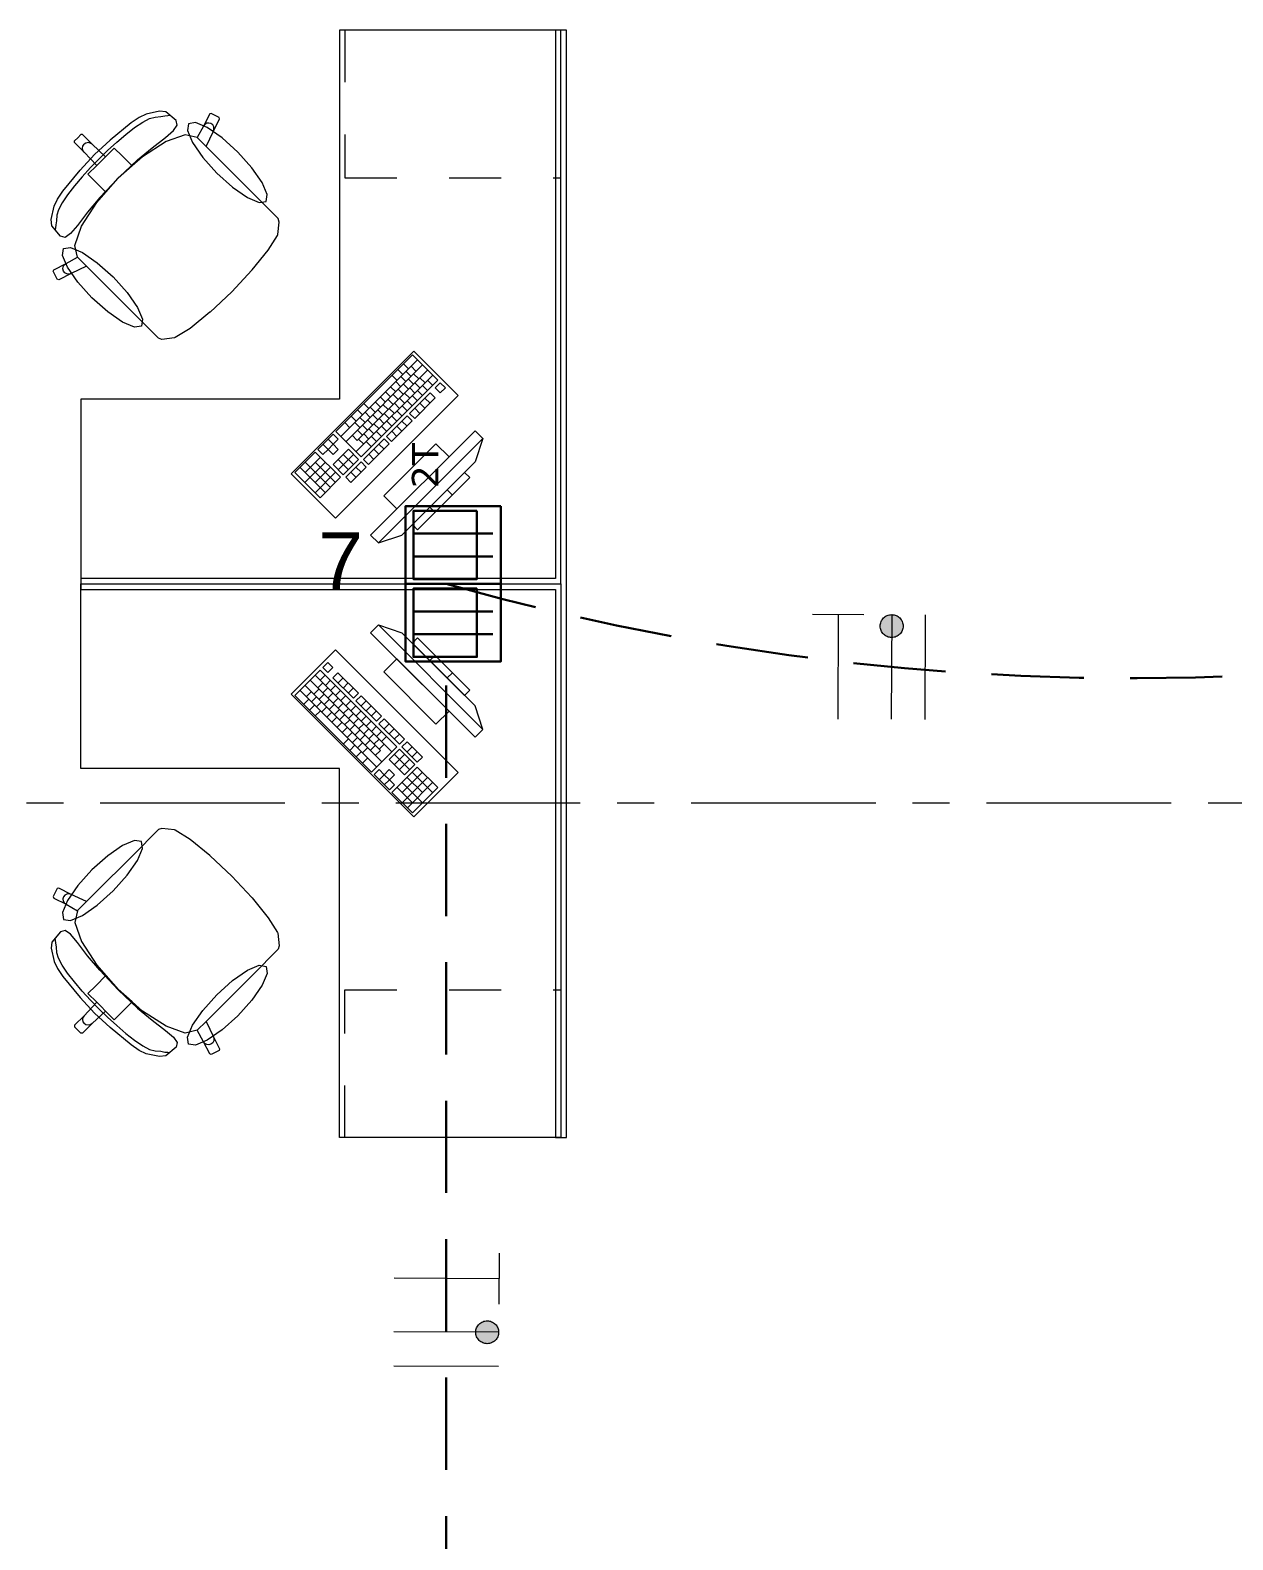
# Model space of a CAD drawing. Header units: inches. Extents: x -19 to 5698, y -728 to 92.
# Drawn here: x 123.377 to 126.634, y 32.411 to 36.5 of the extents above; entities that cross this region are included whole.
import ezdxf

# ---------------------------------------------------------------- set-up
doc = ezdxf.new("R2010")
doc.units = ezdxf.units.IN
doc.header["$MEASUREMENT"] = 0
for name, pattern in [('HIDDEN', [0.375, 0.25, -0.125]), ('Punto & Raya', [0.65, 0.5, -0.075, 0, -0.075]), ('Rayas', [0.282222, 0.141111, -0.141111]), ('RAYITAS', [0.375, 0.25, -0.125])]:
    doc.linetypes.add(name, pattern=pattern)
doc.layers.get('0').update_dxf_attribs({"color": 61})
for name, color, linetype, lineweight in [('00 conduct tomacorr', 120, 'HIDDEN', 30), ('00 IE LUZ EMERGENCIA', 253, 'Continuous', 0), ('T-TECHO-E', 150, 'Continuous', 20), ('TOMACORRIENTE', 22, 'RAYITAS', 9)]:
    doc.layers.add(name, color=color, linetype=linetype, lineweight=lineweight)
doc.layers.add('Interior - Mobiliario', color=7, linetype='Continuous')
doc.layers.add('Marcador - Secciones', color=7, linetype='Continuous')
doc.styles.add('Annotative', font='arial.ttf')

# ---------------------------------------------------------------- blocks, each defined once
blk = doc.blocks.new('CAJA POP UP 6 MODULOS')
at = {"layer": '00 conduct tomacorr', "linetype": 'Continuous'}
for p, q in [((-0.095, -0.165), (-0.095, -0.0151)), ((-0.052, -0.165), (-0.052, -0.0151)), ((0.052, -0.165), (0.052, -0.0151)), ((0.095, -0.165), (0.095, -0.0151)), ((0, -0.165), (0, -0.18))]:
    blk.add_line(p, q, dxfattribs=at)
for points in [[(-0.147, 0), (0.147, 0), (0.147, -0.18), (-0.147, -0.18)], [(0, 0), (0.147, 0), (0.147, -0.18), (0, -0.18)]]:
    blk.add_lwpolyline(points, close=True, dxfattribs=at)
for points in [[(-0.138, -0.045), (-0.009, -0.045), (-0.009, -0.165), (-0.138, -0.165), (-0.138, -0.045)], [(0.009, -0.045), (0.138, -0.045), (0.138, -0.165), (0.009, -0.165), (0.009, -0.045)]]:
    blk.add_lwpolyline(points, dxfattribs=at)
at = {"color": 1, "insert": (-0.1807, -0.168), "char_height": 0.05, "attachment_point": 1, "rotation": 180}
blk.add_mtext_dynamic_manual_height_columns('{\\fVerdana|b0|i0|c0|p34;2T}', width=0.000481, gutter_width=0.1561, heights=[0], dxfattribs=at)
blk = doc.blocks.new('a')
at = {"layer": 'TOMACORRIENTE', "ltscale": 0.05}
h = blk.add_hatch(color=4, dxfattribs=at)
edge = h.paths.add_edge_path()
edge.add_arc((0, 0.0752), 0.0211, 0, 360)
at = {"layer": 'TOMACORRIENTE', "color": 4}
for p, q in [((-0.1455, 0.0963), (-0.0515, 0.0963)), ((-0.0985, 0.0963), (-0.0985, -0.0966)), ((0, 0.0963), (0, -0.0963)), ((0.0623, -0.0963), (0.0623, 0.0963))]:
    blk.add_line(p, q, dxfattribs=at)
blk.add_circle((0, 0.0752), 0.0211, dxfattribs=at)
blk = doc.blocks.new('CABLE 3FACE')
at = {"layer": 'T-TECHO-E', "rotation": 59.94170052614085}
blk.add_blockref('a', (0, 0), dxfattribs=at)

msp = doc.modelspace()

# ---------------------------------------------------------------- linework, layer by layer
at = {"layer": '00 conduct tomacorr'}
msp.add_line((124.5037, 34.725), (124.5036, 31.1448), dxfattribs=at)
msp.add_arc((126.3581, 41.5955), 6.8513, 254.29626, 275.43196, dxfattribs=at)
at = {"layer": 'Interior - Mobiliario', "color": 175, "linetype": 'Rayas', "lineweight": 13}
for p, q in [((124.229, 36.5), (124.229, 36.1)), ((124.229, 36.1), (124.814, 36.1)), ((124.229, 33.5), (124.229, 33.9)), ((124.229, 33.9), (124.814, 33.9))]:
    msp.add_line(p, q, dxfattribs=at)
at = {"layer": 'Interior - Mobiliario', "color": 175, "linetype": 'Continuous', "lineweight": 13}
for p, q in [((124.829, 36.5), (124.799, 36.5)), ((124.799, 36.5), (124.799, 35.015)), ((124.829, 35.015), (124.829, 36.5)), ((123.7271, 36.2803), (123.691, 36.2726)), ((123.7439, 36.2785), (123.7271, 36.2803)), ((123.7718, 36.2553), (123.7439, 36.2785)), ((123.8672, 36.2746), (123.8631, 36.2733)), ((123.8885, 36.2638), (123.8672, 36.2746)), ((123.6501, 36.2487), (123.5934, 36.2019)), ((123.6358, 36.2175), (123.6596, 36.2361)), ((123.6718, 36.2636), (123.6501, 36.2487)), ((123.6596, 36.2361), (123.6814, 36.251)), ((123.691, 36.2726), (123.6718, 36.2636)), ((123.6814, 36.251), (123.7002, 36.2609)), ((123.7002, 36.2609), (123.715, 36.2648)), ((123.715, 36.2648), (123.7304, 36.266)), ((123.7304, 36.266), (123.7411, 36.268)), ((123.7411, 36.268), (123.7492, 36.2688)), ((123.7492, 36.2688), (123.7537, 36.2696)), ((123.7651, 36.228), (123.7752, 36.2424)), ((123.7752, 36.2424), (123.7718, 36.2553)), ((123.8461, 36.2402), (123.8288, 36.2092)), ((123.8631, 36.2733), (123.8461, 36.2402)), ((123.8498, 36.2448), (123.8461, 36.2402)), ((123.8549, 36.2477), (123.8498, 36.2448)), ((123.8607, 36.2484), (123.8549, 36.2477)), ((123.8664, 36.2468), (123.8607, 36.2484)), ((123.871, 36.2432), (123.8664, 36.2468)), ((123.8738, 36.2381), (123.871, 36.2432)), ((123.8729, 36.2267), (123.8898, 36.2598)), ((123.8745, 36.2323), (123.8738, 36.2381)), ((123.8898, 36.2598), (123.8885, 36.2638)), ((123.4968, 36.2), (123.5054, 36.2086)), ((123.4968, 36.1958), (123.4968, 36.2)), ((123.5229, 36.1697), (123.4968, 36.1958)), ((123.5139, 36.2171), (123.5054, 36.2086)), ((123.5182, 36.2171), (123.5139, 36.2171)), ((123.5443, 36.191), (123.5182, 36.2171)), ((123.5279, 36.1942), (123.523, 36.1909)), ((123.5337, 36.1954), (123.5279, 36.1942)), ((123.5394, 36.1943), (123.5337, 36.1954)), ((123.5443, 36.191), (123.5394, 36.1943)), ((123.5934, 36.2019), (123.5512, 36.1628)), ((123.5864, 36.1738), (123.611, 36.1964)), ((123.611, 36.1964), (123.6358, 36.2175)), ((123.7449, 36.1983), (123.6811, 36.1569)), ((123.7067, 36.1815), (123.7429, 36.2094)), ((123.7429, 36.2094), (123.7651, 36.228)), ((123.7969, 36.2166), (123.7449, 36.1983)), ((123.8288, 36.2092), (123.7969, 36.2166)), ((123.829, 36.2091), (123.8288, 36.2092)), ((123.829, 36.2091), (123.8533, 36.1849)), ((123.8533, 36.1849), (123.8729, 36.2267)), ((123.8729, 36.2267), (123.8745, 36.2323)), ((123.5121, 36.1206), (123.5512, 36.1628)), ((123.5186, 36.1803), (123.5197, 36.186)), ((123.5197, 36.1745), (123.5186, 36.1803)), ((123.5197, 36.186), (123.523, 36.1909)), ((123.5229, 36.1697), (123.5197, 36.1745)), ((123.5569, 36.1332), (123.5229, 36.1697)), ((123.5629, 36.151), (123.5401, 36.1276)), ((123.5808, 36.157), (123.5443, 36.191)), ((123.5629, 36.151), (123.5864, 36.1738)), ((123.5808, 36.157), (123.5688, 36.1451)), ((123.6044, 36.1807), (123.5808, 36.157)), ((123.6256, 36.1595), (123.6044, 36.1807)), ((123.6529, 36.1322), (123.6256, 36.1595)), ((123.6811, 36.1569), (123.6529, 36.1322)), ((123.6674, 36.1488), (123.7067, 36.1815)), ((124.0011, 36.037), (123.8533, 36.1849)), ((123.4652, 36.0639), (123.5121, 36.1206)), ((123.5401, 36.1276), (123.5175, 36.1029)), ((123.5333, 36.1095), (123.5569, 36.1332)), ((123.5569, 36.1332), (123.5688, 36.1451)), ((123.6146, 36.0993), (123.6674, 36.1488)), ((123.6529, 36.1322), (123.6151, 36.0988)), ((123.4964, 36.0782), (123.4778, 36.0544)), ((123.5175, 36.1029), (123.4964, 36.0782)), ((123.5544, 36.0884), (123.5333, 36.1095)), ((123.5818, 36.061), (123.5544, 36.0884)), ((123.6146, 36.0993), (123.5652, 36.0465)), ((123.5818, 36.061), (123.6151, 36.0988)), ((123.4414, 36.0229), (123.4503, 36.0422)), ((123.4503, 36.0422), (123.4652, 36.0639)), ((123.463, 36.0325), (123.453, 36.0137)), ((123.4778, 36.0544), (123.463, 36.0325)), ((123.5156, 35.969), (123.557, 36.0328)), ((123.5652, 36.0465), (123.5324, 36.0072)), ((123.557, 36.0328), (123.5818, 36.061)), ((124.0266, 36.0115), (124.0011, 36.037)), ((123.4336, 35.9868), (123.4414, 36.0229)), ((123.4491, 35.9989), (123.4479, 35.9835)), ((123.453, 36.0137), (123.4491, 35.9989)), ((123.5324, 36.0072), (123.5045, 35.9711)), ((124.0486, 35.9896), (124.0266, 36.0115)), ((124.0515, 35.9803), (124.0486, 35.9896)), ((123.4355, 35.97), (123.4336, 35.9868)), ((123.4587, 35.9422), (123.4355, 35.97)), ((123.4451, 35.9647), (123.4443, 35.9602)), ((123.4459, 35.9728), (123.4451, 35.9647)), ((123.4479, 35.9835), (123.4459, 35.9728)), ((123.4859, 35.9488), (123.4716, 35.9388)), ((123.5045, 35.9711), (123.4859, 35.9488)), ((123.4973, 35.9171), (123.5156, 35.969)), ((124.0466, 35.9442), (124.0475, 35.9464)), ((124.0475, 35.9464), (124.0515, 35.9803)), ((123.4716, 35.9388), (123.4587, 35.9422)), ((123.5048, 35.8851), (123.4973, 35.9171)), ((124.0217, 35.9042), (124.0466, 35.9442)), ((123.4406, 35.8508), (123.4738, 35.8678)), ((123.4691, 35.8641), (123.4738, 35.8678)), ((123.4738, 35.8678), (123.5048, 35.8851)), ((123.5048, 35.8849), (123.5048, 35.8851)), ((123.5048, 35.8849), (123.529, 35.8607)), ((123.9781, 35.8505), (124.0217, 35.9042)), ((123.4393, 35.8468), (123.4406, 35.8508)), ((123.4501, 35.8254), (123.4393, 35.8468)), ((123.4542, 35.8241), (123.4501, 35.8254)), ((123.4873, 35.8411), (123.4542, 35.8241)), ((123.4655, 35.8532), (123.4662, 35.859)), ((123.4671, 35.8476), (123.4655, 35.8532)), ((123.4662, 35.859), (123.4691, 35.8641)), ((123.4707, 35.843), (123.4671, 35.8476)), ((123.4758, 35.8401), (123.4707, 35.843)), ((123.4816, 35.8395), (123.4758, 35.8401)), ((123.4873, 35.8411), (123.4816, 35.8395)), ((123.529, 35.8607), (123.4873, 35.8411)), ((123.6769, 35.7128), (123.529, 35.8607)), ((123.9226, 35.7914), (123.9774, 35.8497)), ((123.9774, 35.8497), (123.9781, 35.8505)), ((123.9226, 35.7914), (123.8642, 35.7365)), ((123.7024, 35.6873), (123.6769, 35.7128)), ((123.8634, 35.7358), (123.8097, 35.6923)), ((123.8642, 35.7365), (123.8634, 35.7358)), ((123.7244, 35.6653), (123.7024, 35.6873)), ((123.7336, 35.6625), (123.7244, 35.6653)), ((123.7676, 35.6665), (123.7336, 35.6625)), ((123.7697, 35.6674), (123.7676, 35.6665)), ((123.8097, 35.6923), (123.7697, 35.6674)), ((124.412, 35.6204), (124.2043, 35.4127)), ((124.4806, 35.5519), (124.412, 35.6204)), ((124.4257, 35.6067), (124.218, 35.399)), ((124.4394, 35.593), (124.2317, 35.3853)), ((124.4531, 35.5793), (124.2627, 35.3889)), ((124.3722, 35.5806), (124.3859, 35.5669)), ((124.3878, 35.5962), (124.4015, 35.5825)), ((124.4084, 35.5894), (124.4221, 35.5757)), ((124.4669, 35.5656), (124.2591, 35.3579)), ((124.2729, 35.3441), (124.4806, 35.5519)), ((124.3566, 35.565), (124.3703, 35.5513)), ((124.3669, 35.5479), (124.3806, 35.5341)), ((124.3807, 35.5617), (124.3944, 35.548)), ((124.3875, 35.5411), (124.4012, 35.5274)), ((124.3946, 35.5756), (124.4083, 35.5618)), ((124.4014, 35.5549), (124.4151, 35.5412)), ((124.4152, 35.5688), (124.4289, 35.5551)), ((124.4185, 35.5447), (124.4322, 35.531)), ((124.4324, 35.5585), (124.4461, 35.5448)), ((124.4392, 35.5379), (124.4529, 35.5242)), ((124.453, 35.5517), (124.4667, 35.538)), ((124.4874, 35.545), (124.4736, 35.5312)), ((124.5011, 35.5313), (124.4874, 35.545)), ((124.3253, 35.5063), (124.339, 35.4926)), ((124.3392, 35.5202), (124.3529, 35.5064)), ((124.346, 35.4995), (124.3597, 35.4858)), ((124.353, 35.534), (124.3667, 35.5203)), ((124.3598, 35.5134), (124.3735, 35.4997)), ((124.3737, 35.5272), (124.3874, 35.5135)), ((124.377, 35.5031), (124.3907, 35.4894)), ((124.3908, 35.517), (124.4045, 35.5033)), ((124.4597, 35.5173), (124.4043, 35.4619)), ((124.4047, 35.5308), (124.4184, 35.5171)), ((124.4115, 35.5102), (124.4252, 35.4965)), ((124.4181, 35.4482), (124.4734, 35.5036)), ((124.4253, 35.524), (124.439, 35.5103)), ((124.4459, 35.5035), (124.4596, 35.4897)), ((124.4734, 35.5036), (124.4597, 35.5173)), ((124.4736, 35.5312), (124.4873, 35.5174)), ((124.4873, 35.5174), (124.5011, 35.5313)), ((124.2631, 35.4716), (124.2769, 35.4578)), ((124.2805, 35.4889), (124.2942, 35.4752)), ((124.2838, 35.4648), (124.2975, 35.4511)), ((124.2976, 35.4786), (124.3113, 35.4649)), ((124.3044, 35.458), (124.3181, 35.4443)), ((124.3115, 35.4925), (124.3252, 35.4788)), ((124.3183, 35.4718), (124.332, 35.4581)), ((124.3321, 35.4857), (124.3458, 35.472)), ((124.3354, 35.4616), (124.3492, 35.4479)), ((124.3493, 35.4754), (124.363, 35.4617)), ((124.3631, 35.4893), (124.3768, 35.4756)), ((124.3699, 35.4686), (124.3836, 35.4549)), ((124.3838, 35.4825), (124.3975, 35.4688)), ((124.3976, 35.4963), (124.4113, 35.4826)), ((124.4043, 35.4619), (124.4181, 35.4482)), ((124.4182, 35.4758), (124.4319, 35.462)), ((124.432, 35.4896), (124.4458, 35.4759)), ((124.2285, 35.4369), (124.2422, 35.4232)), ((124.2458, 35.4543), (124.2595, 35.4405)), ((124.2561, 35.4371), (124.2698, 35.4234)), ((124.2629, 35.4164), (124.2766, 35.4027)), ((124.2699, 35.4509), (124.2836, 35.4372)), ((124.2767, 35.4303), (124.2904, 35.4166)), ((124.2906, 35.4441), (124.3043, 35.4304)), ((124.2939, 35.42), (124.3076, 35.4063)), ((124.5817, 35.4151), (124.2988, 35.1323)), ((124.3077, 35.4339), (124.3215, 35.4202)), ((124.3216, 35.4477), (124.3353, 35.434)), ((124.3284, 35.4271), (124.3421, 35.4134)), ((124.3974, 35.455), (124.342, 35.3996)), ((124.3422, 35.4409), (124.3559, 35.4272)), ((124.3557, 35.3859), (124.4111, 35.4413)), ((124.3561, 35.4548), (124.3698, 35.4411)), ((124.3697, 35.4273), (124.3834, 35.4136)), ((124.3836, 35.4411), (124.3973, 35.4274)), ((124.4111, 35.4413), (124.3974, 35.455)), ((124.6029, 35.3939), (124.5817, 35.4151)), ((124.1974, 35.4058), (124.1558, 35.3642)), ((124.1697, 35.3781), (124.1834, 35.3644)), ((124.1972, 35.3782), (124.1834, 35.3644)), ((124.1835, 35.3919), (124.1972, 35.3782)), ((124.1972, 35.3782), (124.2111, 35.3921)), ((124.2109, 35.3645), (124.1972, 35.3782)), ((124.2111, 35.3921), (124.1974, 35.4058)), ((124.2043, 35.4127), (124.2729, 35.3441)), ((124.249, 35.4026), (124.2627, 35.3889)), ((124.2662, 35.3923), (124.2799, 35.3786)), ((124.3351, 35.3927), (124.2797, 35.3373)), ((124.2801, 35.4062), (124.2938, 35.3925)), ((124.2868, 35.3856), (124.3006, 35.3718)), ((124.2934, 35.3236), (124.3488, 35.379)), ((124.3007, 35.3994), (124.3144, 35.3857)), ((124.3145, 35.4132), (124.3282, 35.3995)), ((124.32, 35.1111), (124.6029, 35.3939)), ((124.3213, 35.3788), (124.335, 35.3651)), ((124.4756, 35.3798), (124.3342, 35.2383)), ((124.3488, 35.379), (124.3351, 35.3927)), ((124.342, 35.3996), (124.3557, 35.3859)), ((124.3559, 35.4134), (124.3696, 35.3997)), ((124.511, 35.3444), (124.4756, 35.3798)), ((124.6029, 35.3939), (124.5817, 35.3303)), ((124.1489, 35.3573), (124.0935, 35.3019)), ((124.1626, 35.3436), (124.1211, 35.3021)), ((124.2175, 35.2888), (124.1489, 35.3573)), ((124.1558, 35.3642), (124.1695, 35.3505)), ((124.1695, 35.3505), (124.1834, 35.3644)), ((124.1834, 35.3644), (124.1971, 35.3507)), ((124.2385, 35.3646), (124.197, 35.3231)), ((124.1971, 35.3507), (124.2109, 35.3645)), ((124.2522, 35.3509), (124.2107, 35.3094)), ((124.2108, 35.337), (124.2382, 35.3095)), ((124.2244, 35.2957), (124.2659, 35.3372)), ((124.2247, 35.3508), (124.2521, 35.3234)), ((124.2659, 35.3372), (124.2385, 35.3646)), ((124.2797, 35.3373), (124.2934, 35.3236)), ((124.2936, 35.3511), (124.3073, 35.3374)), ((124.3074, 35.365), (124.3211, 35.3513)), ((124.3695, 35.203), (124.511, 35.3444)), ((124.0935, 35.3019), (124.1621, 35.2334)), ((124.1074, 35.3158), (124.1759, 35.2472)), ((124.1763, 35.3299), (124.1209, 35.2745)), ((124.1212, 35.3296), (124.1898, 35.2611)), ((124.2038, 35.3025), (124.1484, 35.2471)), ((124.19, 35.3162), (124.1485, 35.2746)), ((124.1488, 35.3298), (124.2036, 35.2749)), ((124.197, 35.3231), (124.2244, 35.2957)), ((124.2728, 35.3304), (124.2313, 35.2888)), ((124.245, 35.2751), (124.2865, 35.3166)), ((124.2451, 35.3027), (124.2588, 35.289)), ((124.2589, 35.3165), (124.2727, 35.3028)), ((124.2865, 35.3166), (124.2728, 35.3304)), ((124.5817, 35.3303), (124.3837, 35.1323)), ((124.5534, 35.302), (124.412, 35.1606)), ((124.5675, 35.2878), (124.5534, 35.302)), ((124.1621, 35.2334), (124.2175, 35.2888)), ((124.2313, 35.2888), (124.245, 35.2751)), ((124.4261, 35.1464), (124.5675, 35.2878)), ((124.5062, 35.2548), (124.5204, 35.2407)), ((124.3342, 35.2383), (124.3695, 35.203)), ((124.4591, 35.2077), (124.4732, 35.1935)), ((124.2988, 35.1323), (124.32, 35.1111)), ((124.32, 35.1111), (124.3837, 35.1323)), ((124.412, 35.1606), (124.4261, 35.1464)), ((123.514, 35.015), (123.514, 34.985)), ((124.799, 35.015), (123.514, 35.015)), ((124.829, 34.985), (124.829, 35.015)), ((123.514, 34.985), (124.799, 34.985)), ((124.799, 34.985), (124.799, 33.5)), ((124.829, 33.5), (124.829, 34.985)), ((124.32, 34.8889), (124.2988, 34.8677)), ((124.6029, 34.606), (124.32, 34.8889)), ((124.32, 34.8889), (124.3837, 34.8677)), ((124.2988, 34.8677), (124.5817, 34.5848)), ((124.3837, 34.8677), (124.5817, 34.6697)), ((124.4261, 34.8535), (124.412, 34.8394)), ((124.5675, 34.7121), (124.4261, 34.8535)), ((124.412, 34.8394), (124.5534, 34.698)), ((124.4591, 34.7922), (124.4732, 34.8064)), ((124.1621, 34.7666), (124.0935, 34.698)), ((124.3698, 34.5588), (124.1621, 34.7666)), ((124.1826, 34.7871), (124.1689, 34.7734)), ((124.1689, 34.7734), (124.1828, 34.7596)), ((124.1965, 34.7733), (124.1826, 34.7871)), ((124.1828, 34.7596), (124.1965, 34.7733)), ((124.3695, 34.7969), (124.3342, 34.7616)), ((124.3342, 34.7616), (124.4756, 34.6202)), ((124.511, 34.6555), (124.3695, 34.7969)), ((124.1209, 34.7254), (124.3287, 34.5177)), ((124.1347, 34.7391), (124.3251, 34.5487)), ((124.1484, 34.7528), (124.3561, 34.5451)), ((124.1554, 34.7184), (124.1691, 34.7321)), ((124.1622, 34.739), (124.1759, 34.7527)), ((124.1761, 34.7252), (124.1898, 34.7389)), ((124.1899, 34.7113), (124.2036, 34.725)), ((124.2103, 34.7594), (124.1966, 34.7457)), ((124.1966, 34.7457), (124.252, 34.6903)), ((124.2657, 34.704), (124.2103, 34.7594)), ((124.2105, 34.7319), (124.2242, 34.7456)), ((124.2243, 34.718), (124.238, 34.7317)), ((124.5062, 34.7451), (124.5204, 34.7592)), ((124.0935, 34.698), (124.3012, 34.4903)), ((124.1072, 34.7117), (124.3149, 34.504)), ((124.1177, 34.6738), (124.1315, 34.6875)), ((124.1245, 34.6944), (124.1382, 34.7081)), ((124.1384, 34.6805), (124.1521, 34.6943)), ((124.1452, 34.7012), (124.1589, 34.7149)), ((124.1522, 34.6667), (124.1659, 34.6804)), ((124.159, 34.6873), (124.1727, 34.7011)), ((124.1693, 34.7045), (124.183, 34.7182)), ((124.1729, 34.6735), (124.1866, 34.6872)), ((124.1831, 34.6907), (124.1968, 34.7044)), ((124.197, 34.6768), (124.2107, 34.6905)), ((124.2038, 34.6975), (124.2175, 34.7112)), ((124.2176, 34.6836), (124.2313, 34.6973)), ((124.2315, 34.6698), (124.2452, 34.6835)), ((124.2382, 34.7042), (124.2519, 34.7179)), ((124.252, 34.6903), (124.2657, 34.704)), ((124.2727, 34.6971), (124.2589, 34.6834)), ((124.2589, 34.6834), (124.3143, 34.628)), ((124.328, 34.6417), (124.2727, 34.6971)), ((124.2728, 34.6696), (124.2865, 34.6833)), ((124.5534, 34.698), (124.5675, 34.7121)), ((124.1333, 34.6582), (124.147, 34.6719)), ((124.1489, 34.6426), (124.1626, 34.6563)), ((124.1661, 34.6529), (124.1798, 34.6666)), ((124.1799, 34.639), (124.1936, 34.6527)), ((124.1867, 34.6596), (124.2004, 34.6734)), ((124.1938, 34.6252), (124.2075, 34.6389)), ((124.2006, 34.6458), (124.2143, 34.6595)), ((124.2108, 34.663), (124.2245, 34.6767)), ((124.2144, 34.6319), (124.2281, 34.6457)), ((124.2247, 34.6491), (124.2384, 34.6628)), ((124.2385, 34.6353), (124.2522, 34.649)), ((124.2453, 34.6559), (124.259, 34.6696)), ((124.2591, 34.6421), (124.2729, 34.6558)), ((124.273, 34.6282), (124.2867, 34.6419)), ((124.2866, 34.6557), (124.3004, 34.6694)), ((124.3005, 34.6419), (124.3142, 34.6556)), ((124.3143, 34.628), (124.328, 34.6417)), ((124.4756, 34.6202), (124.511, 34.6555)), ((124.6029, 34.606), (124.5817, 34.6697)), ((124.2076, 34.6113), (124.2213, 34.625)), ((124.2215, 34.5975), (124.2352, 34.6112)), ((124.2283, 34.6181), (124.242, 34.6318)), ((124.2353, 34.5836), (124.249, 34.5973)), ((124.2421, 34.6043), (124.2558, 34.618)), ((124.2524, 34.6214), (124.2661, 34.6351)), ((124.256, 34.5904), (124.2697, 34.6041)), ((124.2662, 34.6076), (124.2799, 34.6213)), ((124.2801, 34.5937), (124.2938, 34.6074)), ((124.2868, 34.6144), (124.3006, 34.6281)), ((124.3007, 34.6005), (124.3144, 34.6142)), ((124.3145, 34.5867), (124.3282, 34.6004)), ((124.335, 34.6348), (124.3213, 34.6211)), ((124.3213, 34.6211), (124.3766, 34.5657)), ((124.3904, 34.5794), (124.335, 34.6348)), ((124.3351, 34.6072), (124.3488, 34.621)), ((124.349, 34.5934), (124.3627, 34.6071)), ((124.5817, 34.5848), (124.6029, 34.606)), ((124.2251, 34.5664), (124.2388, 34.5802)), ((124.2424, 34.5491), (124.2561, 34.5628)), ((124.2492, 34.5698), (124.2629, 34.5835)), ((124.263, 34.5559), (124.2767, 34.5696)), ((124.2698, 34.5766), (124.2835, 34.5903)), ((124.2836, 34.5627), (124.2974, 34.5764)), ((124.2939, 34.5799), (124.3076, 34.5936)), ((124.2975, 34.5489), (124.3112, 34.5626)), ((124.3012, 34.4903), (124.3698, 34.5588)), ((124.3077, 34.566), (124.3215, 34.5798)), ((124.3216, 34.5522), (124.3353, 34.5659)), ((124.3284, 34.5728), (124.3421, 34.5865)), ((124.3628, 34.5796), (124.3765, 34.5933)), ((124.3766, 34.5657), (124.3904, 34.5794)), ((124.3973, 34.5725), (124.3836, 34.5588)), ((124.3836, 34.5588), (124.4251, 34.5172)), ((124.4388, 34.531), (124.3973, 34.5725)), ((124.3974, 34.5449), (124.4111, 34.5586)), ((124.2597, 34.5318), (124.2734, 34.5455)), ((124.2769, 34.5421), (124.2906, 34.5558)), ((124.277, 34.5145), (124.2907, 34.5282)), ((124.3113, 34.535), (124.3251, 34.5487)), ((124.3767, 34.5519), (124.3493, 34.5245)), ((124.3493, 34.5245), (124.3908, 34.483)), ((124.363, 34.5382), (124.4045, 34.4967)), ((124.3631, 34.5106), (124.3906, 34.5381)), ((124.4183, 34.5104), (124.3767, 34.5519)), ((124.377, 34.4968), (124.4044, 34.5242)), ((124.4113, 34.5311), (124.425, 34.5448)), ((124.4251, 34.5172), (124.4388, 34.531)), ((124.3219, 34.4971), (124.3081, 34.4834)), ((124.3081, 34.4834), (124.3497, 34.4418)), ((124.3357, 34.4832), (124.3219, 34.4971)), ((124.322, 34.4695), (124.3357, 34.4832)), ((124.3494, 34.4969), (124.3357, 34.4832)), ((124.3357, 34.4832), (124.3496, 34.4694)), ((124.3633, 34.4831), (124.3494, 34.4969)), ((124.3496, 34.4694), (124.3633, 34.4831)), ((124.4252, 34.5035), (124.3566, 34.4349)), ((124.3842, 34.4348), (124.439, 34.4896)), ((124.3843, 34.4072), (124.4529, 34.4758)), ((124.3908, 34.483), (124.4183, 34.5104)), ((124.3978, 34.476), (124.4393, 34.4345)), ((124.4115, 34.4897), (124.4669, 34.4344)), ((124.4806, 34.4481), (124.4252, 34.5035)), ((124.3358, 34.4557), (124.3496, 34.4694)), ((124.3634, 34.4555), (124.3496, 34.4694)), ((124.3497, 34.4418), (124.3634, 34.4555)), ((124.3566, 34.4349), (124.412, 34.3795)), ((124.3703, 34.4486), (124.4119, 34.4071)), ((124.384, 34.4623), (124.4394, 34.4069)), ((124.3982, 34.3933), (124.4667, 34.4619)), ((124.412, 34.3795), (124.4806, 34.4481)), ((123.7024, 34.3126), (123.6769, 34.2871)), ((123.7244, 34.3346), (123.7024, 34.3126)), ((123.7336, 34.3374), (123.7244, 34.3346)), ((123.7676, 34.3335), (123.7336, 34.3374)), ((123.7697, 34.3326), (123.7676, 34.3335)), ((123.8097, 34.3076), (123.7697, 34.3326)), ((123.6769, 34.2871), (123.529, 34.1393)), ((123.8634, 34.2641), (123.8097, 34.3076)), ((123.8642, 34.2634), (123.8634, 34.2641)), ((123.9226, 34.2086), (123.8642, 34.2634)), ((123.9226, 34.2086), (123.9774, 34.1502)), ((123.4501, 34.1745), (123.4393, 34.1532)), ((123.4393, 34.1532), (123.4406, 34.1491)), ((123.4406, 34.1491), (123.4738, 34.1321)), ((123.4542, 34.1758), (123.4501, 34.1745)), ((123.4873, 34.1588), (123.4542, 34.1758)), ((123.4671, 34.1524), (123.4655, 34.1467)), ((123.4707, 34.157), (123.4671, 34.1524)), ((123.4758, 34.1598), (123.4707, 34.157)), ((123.4816, 34.1605), (123.4758, 34.1598)), ((123.4873, 34.1588), (123.4816, 34.1605)), ((123.529, 34.1393), (123.4873, 34.1588)), ((123.9774, 34.1502), (123.9781, 34.1494)), ((123.9781, 34.1494), (124.0217, 34.0957)), ((123.4655, 34.1467), (123.4662, 34.1409)), ((123.4662, 34.1409), (123.4691, 34.1358)), ((123.4691, 34.1358), (123.4738, 34.1321)), ((123.4738, 34.1321), (123.5048, 34.1148)), ((123.5048, 34.1148), (123.4973, 34.0829)), ((123.5048, 34.115), (123.529, 34.1393)), ((123.5048, 34.115), (123.5048, 34.1148)), ((123.4973, 34.0829), (123.5156, 34.0309)), ((124.0217, 34.0957), (124.0466, 34.0557)), ((123.4355, 34.0299), (123.4336, 34.0131)), ((123.4587, 34.0577), (123.4355, 34.0299)), ((123.4451, 34.0352), (123.4443, 34.0397)), ((123.4459, 34.0271), (123.4451, 34.0352)), ((123.4479, 34.0164), (123.4459, 34.0271)), ((123.4716, 34.0612), (123.4587, 34.0577)), ((123.4859, 34.0511), (123.4716, 34.0612)), ((123.5045, 34.0289), (123.4859, 34.0511)), ((123.5324, 33.9927), (123.5045, 34.0289)), ((123.5156, 34.0309), (123.557, 33.9671)), ((124.0466, 34.0557), (124.0475, 34.0536)), ((124.0475, 34.0536), (124.0515, 34.0196)), ((123.4336, 34.0131), (123.4414, 33.977)), ((123.4491, 34.001), (123.4479, 34.0164)), ((123.453, 33.9862), (123.4491, 34.001)), ((123.463, 33.9674), (123.453, 33.9862)), ((123.5652, 33.9534), (123.5324, 33.9927)), ((124.0266, 33.9884), (124.0011, 33.9629)), ((124.0486, 34.0103), (124.0266, 33.9884)), ((124.0515, 34.0196), (124.0486, 34.0103)), ((123.4414, 33.977), (123.4503, 33.9578)), ((123.4503, 33.9578), (123.4652, 33.9361)), ((123.4778, 33.9456), (123.463, 33.9674)), ((123.4964, 33.9217), (123.4778, 33.9456)), ((123.557, 33.9671), (123.5818, 33.9389)), ((123.6146, 33.9006), (123.5652, 33.9534)), ((124.0011, 33.9629), (123.8533, 33.815)), ((123.4652, 33.9361), (123.5121, 33.8794)), ((123.5175, 33.897), (123.4964, 33.9217)), ((123.5544, 33.9116), (123.5333, 33.8904)), ((123.5818, 33.9389), (123.5544, 33.9116)), ((123.5818, 33.9389), (123.6151, 33.9011)), ((123.5121, 33.8794), (123.5512, 33.8372)), ((123.5401, 33.8724), (123.5175, 33.897)), ((123.5569, 33.8668), (123.5229, 33.8302)), ((123.5333, 33.8904), (123.5569, 33.8668)), ((123.5629, 33.8489), (123.5401, 33.8724)), ((123.5569, 33.8668), (123.5688, 33.8548)), ((123.6146, 33.9006), (123.6674, 33.8511)), ((123.6529, 33.8678), (123.6151, 33.9011)), ((123.6529, 33.8678), (123.6256, 33.8404)), ((123.6811, 33.843), (123.6529, 33.8678)), ((123.5229, 33.8302), (123.4968, 33.8042)), ((123.5197, 33.8254), (123.5186, 33.8196)), ((123.5229, 33.8302), (123.5197, 33.8254)), ((123.5808, 33.8429), (123.5443, 33.8089)), ((123.5934, 33.798), (123.5512, 33.8372)), ((123.5629, 33.8489), (123.5864, 33.8261)), ((123.5808, 33.8429), (123.5688, 33.8548)), ((123.6044, 33.8192), (123.5808, 33.8429)), ((123.5864, 33.8261), (123.611, 33.8035)), ((123.6256, 33.8404), (123.6044, 33.8192)), ((123.6674, 33.8511), (123.7067, 33.8184)), ((123.7449, 33.8016), (123.6811, 33.843)), ((123.4968, 33.8042), (123.4968, 33.7999)), ((123.4968, 33.7999), (123.5054, 33.7914)), ((123.5139, 33.7828), (123.5054, 33.7914)), ((123.5182, 33.7828), (123.5139, 33.7828)), ((123.5443, 33.8089), (123.5182, 33.7828)), ((123.5186, 33.8196), (123.5197, 33.8139)), ((123.5197, 33.8139), (123.523, 33.809)), ((123.5279, 33.8057), (123.523, 33.809)), ((123.5337, 33.8045), (123.5279, 33.8057)), ((123.5394, 33.8057), (123.5337, 33.8045)), ((123.5443, 33.8089), (123.5394, 33.8057)), ((123.6501, 33.7512), (123.5934, 33.798)), ((123.611, 33.8035), (123.6358, 33.7824)), ((123.6358, 33.7824), (123.6596, 33.7638)), ((123.7067, 33.8184), (123.7429, 33.7905)), ((123.7429, 33.7905), (123.7651, 33.7719)), ((123.7969, 33.7833), (123.7449, 33.8016)), ((123.8288, 33.7907), (123.7969, 33.7833)), ((123.829, 33.7908), (123.8288, 33.7907)), ((123.8461, 33.7597), (123.8288, 33.7907)), ((123.829, 33.7908), (123.8533, 33.815)), ((123.8533, 33.815), (123.8729, 33.7733)), ((123.6718, 33.7363), (123.6501, 33.7512)), ((123.6596, 33.7638), (123.6814, 33.7489)), ((123.6814, 33.7489), (123.7002, 33.739)), ((123.7002, 33.739), (123.715, 33.7351)), ((123.7718, 33.7446), (123.7439, 33.7215)), ((123.7651, 33.7719), (123.7752, 33.7576)), ((123.7752, 33.7576), (123.7718, 33.7446)), ((123.8498, 33.7551), (123.8461, 33.7597)), ((123.8631, 33.7266), (123.8461, 33.7597)), ((123.8549, 33.7522), (123.8498, 33.7551)), ((123.8607, 33.7515), (123.8549, 33.7522)), ((123.8664, 33.7531), (123.8607, 33.7515)), ((123.871, 33.7567), (123.8664, 33.7531)), ((123.8738, 33.7618), (123.871, 33.7567)), ((123.8729, 33.7733), (123.8745, 33.7676)), ((123.8729, 33.7733), (123.8898, 33.7402)), ((123.8745, 33.7676), (123.8738, 33.7618)), ((123.8898, 33.7402), (123.8885, 33.7361)), ((123.691, 33.7273), (123.6718, 33.7363)), ((123.7271, 33.7196), (123.691, 33.7273)), ((123.715, 33.7351), (123.7304, 33.7339)), ((123.7439, 33.7215), (123.7271, 33.7196)), ((123.7304, 33.7339), (123.7411, 33.7319)), ((123.7411, 33.7319), (123.7492, 33.7311)), ((123.7492, 33.7311), (123.7537, 33.7303)), ((123.8672, 33.7253), (123.8631, 33.7266)), ((123.8885, 33.7361), (123.8672, 33.7253)), ((124.799, 33.5), (124.829, 33.5))]:
    msp.add_line(p, q, dxfattribs=at)
at = {"layer": 'Interior - Mobiliario', "color": 175, "linetype": 'Continuous', "lineweight": 13, "flags": 128}
for points in [[(124.814, 35), (124.814, 36.5), (124.214, 36.5), (124.214, 35.5), (123.514, 35.5), (123.514, 35)], [(123.9391, 36.1698), (123.8966, 36.208), (123.8562, 36.236), (123.8241, 36.2496), (123.8052, 36.2467), (123.8024, 36.2278), (123.816, 36.1957), (123.844, 36.1554), (123.8821, 36.1129), (123.9246, 36.0747), (123.965, 36.0467), (123.997, 36.0331), (124.016, 36.036), (124.0188, 36.0549), (124.0052, 36.087), (123.9772, 36.1273)], [(123.5441, 35.7749), (123.506, 35.8174), (123.478, 35.8577), (123.4644, 35.8898), (123.4672, 35.9087), (123.4861, 35.9116), (123.5182, 35.898), (123.5586, 35.87), (123.6011, 35.8318), (123.6392, 35.7893), (123.6672, 35.749), (123.6808, 35.7169), (123.678, 35.698), (123.659, 35.6951), (123.627, 35.7087), (123.5866, 35.7367)], [(124.5357, 35.5106), (124.4155, 35.6308), (124.0832, 35.2984), (124.2034, 35.1782)], [(124.814, 35), (124.814, 33.5), (124.214, 33.5), (124.214, 34.5), (123.514, 34.5), (123.514, 35)], [(124.2034, 34.8217), (124.0832, 34.7015), (124.4155, 34.3691), (124.5357, 34.4894)], [(123.5441, 34.225), (123.506, 34.1826), (123.478, 34.1422), (123.4644, 34.1101), (123.4672, 34.0912), (123.4861, 34.0883), (123.5182, 34.102), (123.5586, 34.13), (123.6011, 34.1681), (123.6392, 34.2106), (123.6672, 34.251), (123.6808, 34.283), (123.678, 34.3019), (123.659, 34.3048), (123.627, 34.2912), (123.5866, 34.2632)], [(123.9391, 33.8301), (123.8966, 33.792), (123.8562, 33.7639), (123.8241, 33.7503), (123.8052, 33.7532), (123.8024, 33.7721), (123.816, 33.8042), (123.844, 33.8446), (123.8821, 33.887), (123.9246, 33.9252), (123.965, 33.9532), (123.997, 33.9668), (124.016, 33.9639), (124.0188, 33.945), (124.0052, 33.913), (123.9772, 33.8726)]]:
    msp.add_lwpolyline(points, close=True, dxfattribs=at)
at = {"layer": 'Marcador - Secciones', "color": 251, "linetype": 'Punto & Raya', "lineweight": 13, "true_color": 0x636466}
msp.add_line((97.1666, 34.4067), (148.4403, 34.4067), dxfattribs=at)

# ---------------------------------------------------------------- block references
at = {"layer": '00 conduct tomacorr'}
for name, p, xscale, yscale, zscale, rotation in [('CAJA POP UP 6 MODULOS', (124.6512, 35), 1.432830642179531, 1.432830642179531, 1.432830642179531, 269.9999999999999), ('CABLE 3FACE', (125.7094, 34.775, -0.0002), 1.47256122672843, 1.47256122672843, 1.47256122672843, 299.7894777823319), ('CABLE 3FACE', (124.5037, 32.9733), 1.47256122672843, 1.47256122672843, 1.47256122672843, 209.7888629705133)]:
    msp.add_blockref(name, p, dxfattribs=dict(at, xscale=xscale, yscale=yscale, zscale=zscale, rotation=rotation))

# ---------------------------------------------------------------- texts
at = {"layer": '00 IE LUZ EMERGENCIA', "style": 'Annotative'}
msp.add_attdef('7', (124.1567, 34.9839), '', height=0.1562, dxfattribs=at)

doc.saveas('drawing.dxf')
